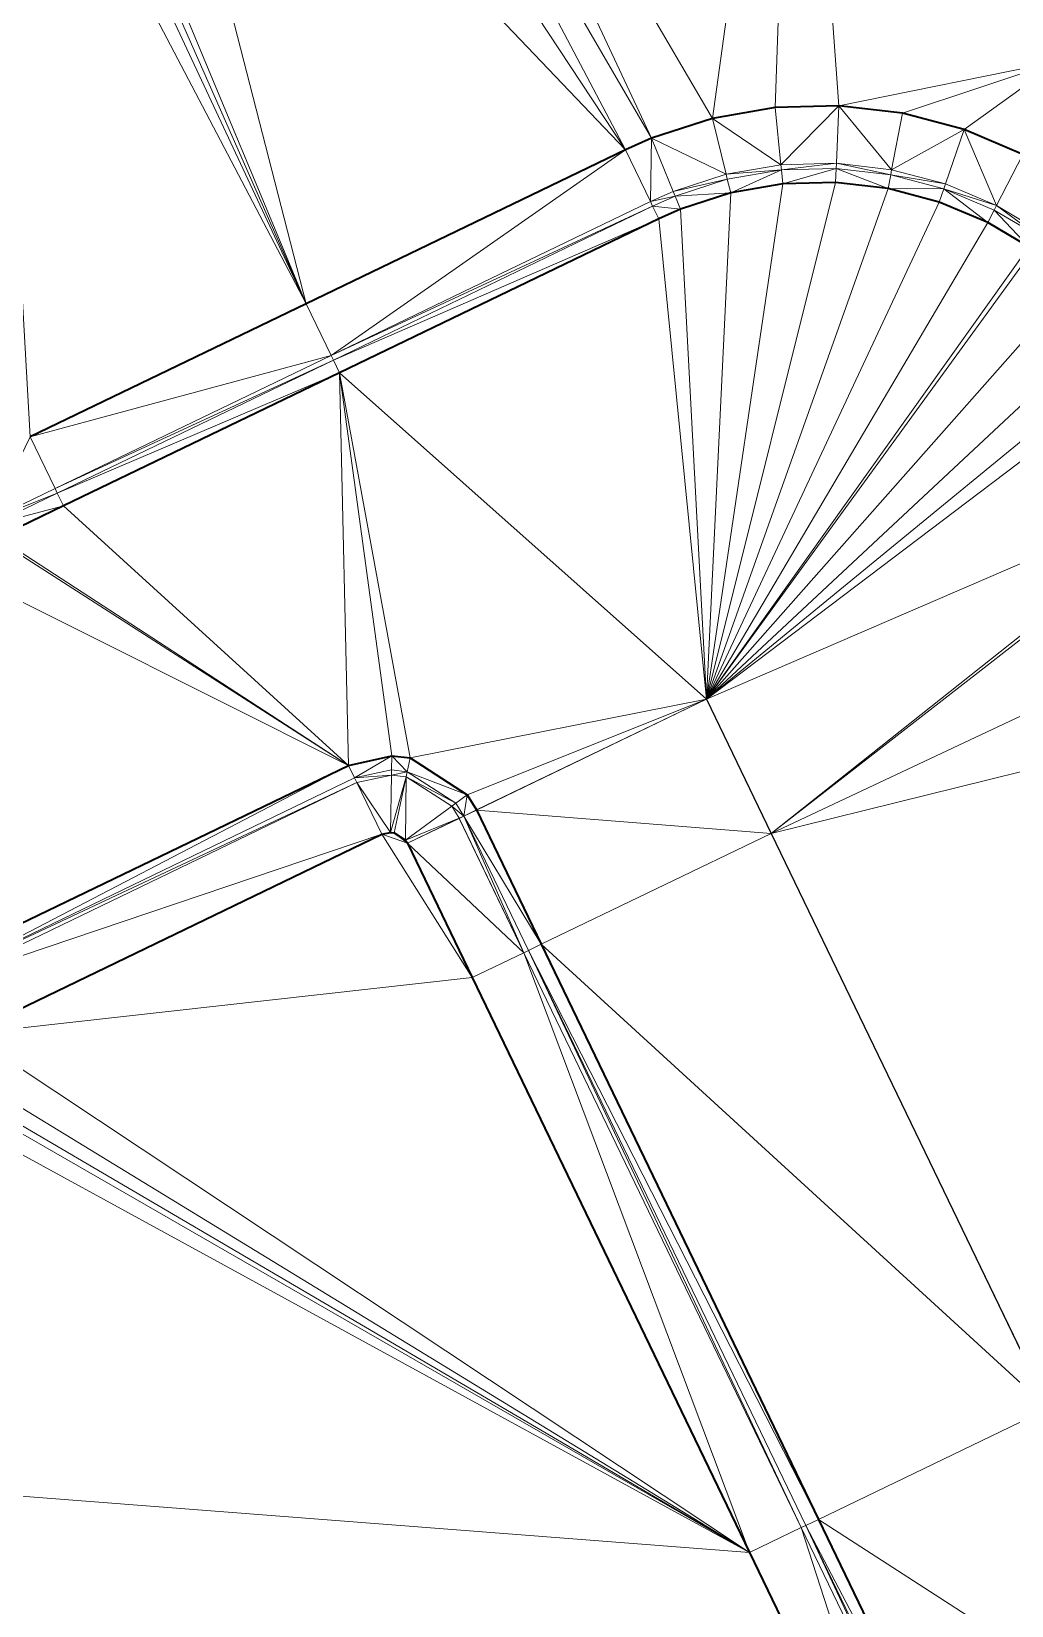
# Model space of a CAD drawing. Header units: metres. Extents: x 246428 to 246884, y 7418966 to 7419490.
# Drawn here: x 246605.38 to 246613.05, y 7419373.82 to 7419386.15 of the extents above; entities that cross this region are included whole.
import ezdxf

# ---------------------------------------------------------------- set-up
doc = ezdxf.new("R2010")
doc.units = ezdxf.units.M
doc.linetypes.add('blank name', pattern=[0])
doc.linetypes.add('HIDDEN', pattern=[9.525, 6.35, -3.175])
doc.layers.add('_12D_UNMAPPED', color=7, linetype='Continuous')
doc.layers.add('BATTER', color=250, linetype='HIDDEN', lineweight=25)
for name, color, linetype, lineweight, true_color in [('KERB_BACK', 7, 'Continuous', 35, 0x5fd2ff), ('KERB_LINE', 7, 'Continuous', 18, 0xb9b9b9), ('KERB_LIP', 7, 'Continuous', 35, 0x5fd2ff), ('KERB_TOP', 7, 'Continuous', 18, 0xb9b9b9)]:
    doc.layers.add(name, color=color, linetype=linetype, lineweight=lineweight, true_color=true_color)

msp = doc.modelspace()

# ---------------------------------------------------------------- linework, layer by layer
at = {"layer": '_12D_UNMAPPED', "color": 3, "linetype": 'blank name', "lineweight": 0}
for points in [[(246610.232, 7419385.313, 33.297), (246607.556, 7419389.914, 33.209), (246607.968, 7419390.148, 33.232)], [(246611.362, 7419390.195, 33.388), (246610.708, 7419385.467, 33.314), (246607.968, 7419390.148, 33.232)], [(246610.708, 7419385.467, 33.314), (246610.232, 7419385.313, 33.297), (246607.968, 7419390.148, 33.232)], [(246611.362, 7419390.195, 33.388), (246611.2, 7419385.552, 33.332), (246610.708, 7419385.467, 33.314)], [(246611.362, 7419390.195, 33.388), (246611.699, 7419385.566, 33.349), (246611.2, 7419385.552, 33.332)], [(246611.699, 7419385.566, 33.349), (246611.362, 7419390.195, 33.388), (246613.425, 7419385.917, 33.411)], [(246611.362, 7419390.195, 33.388), (246611.699, 7419385.566, 33.349), (246611.699, 7419385.566, 33.349)], [(246611.362, 7419390.195, 33.388), (246617.974, 7419388.11, 33.563), (246613.425, 7419385.917, 33.411)], [(246610.027, 7419385.222, 33.289), (246607.082, 7419389.685, 33.182), (246607.556, 7419389.914, 33.209)], [(246610.232, 7419385.313, 33.297), (246610.027, 7419385.222, 33.289), (246607.556, 7419389.914, 33.209)], [(246610.027, 7419385.222, 33.289), (246606.182, 7419389.251, 33.132), (246607.082, 7419389.685, 33.182)], [(246607.527, 7419384.016, 33.191), (246605.486, 7419388.916, 33.094), (246606.182, 7419389.251, 33.132)], [(246610.027, 7419385.222, 33.289), (246607.527, 7419384.016, 33.191), (246606.182, 7419389.251, 33.132)], [(246607.527, 7419384.016, 33.191), (246605.386, 7419388.867, 33.091), (246605.486, 7419388.916, 33.094)], [(246607.527, 7419384.016, 33.191), (246605.037, 7419388.761, 33.081), (246605.279, 7419388.822, 33.088)], [(246607.527, 7419384.016, 33.191), (246605.279, 7419388.822, 33.088), (246605.386, 7419388.867, 33.091)], [(246607.527, 7419384.016, 33.191), (246605.366, 7419382.973, 33.107), (246605.037, 7419388.761, 33.081)], [(246612.196, 7419385.508, 33.367), (246611.699, 7419385.566, 33.349), (246613.425, 7419385.917, 33.411)], [(246612.679, 7419385.381, 33.385), (246612.196, 7419385.508, 33.367), (246613.425, 7419385.917, 33.411)], [(246612.679, 7419385.381, 33.385), (246613.425, 7419385.917, 33.411), (246613.425, 7419385.916, 33.411)], [(246612.679, 7419385.381, 33.385), (246613.425, 7419385.916, 33.411), (246613.425, 7419385.916, 33.411)], [(246612.679, 7419385.381, 33.385), (246613.425, 7419385.916, 33.411), (246613.139, 7419385.186, 33.402)], [(246610.232, 7419385.313, 33.297), (246610.708, 7419385.467, 33.314), (246610.816, 7419385.03, 33.328)], [(246610.708, 7419385.467, 33.314), (246611.2, 7419385.552, 33.332), (246611.245, 7419385.104, 33.346)], [(246610.708, 7419385.467, 33.314), (246611.245, 7419385.104, 33.346), (246610.816, 7419385.03, 33.328)], [(246611.2, 7419385.552, 33.332), (246611.699, 7419385.566, 33.349), (246611.245, 7419385.104, 33.346)], [(246611.699, 7419385.566, 33.349), (246611.68, 7419385.116, 33.363), (246611.245, 7419385.104, 33.346)], [(246611.699, 7419385.566, 33.349), (246611.699, 7419385.566, 33.349), (246611.68, 7419385.116, 33.363)], [(246611.699, 7419385.566, 33.349), (246611.68, 7419385.116, 33.363), (246611.68, 7419385.116, 33.363)], [(246611.699, 7419385.566, 33.349), (246612.112, 7419385.066, 33.371), (246611.68, 7419385.116, 33.363)], [(246611.699, 7419385.566, 33.349), (246612.196, 7419385.508, 33.367), (246612.112, 7419385.066, 33.371)], [(246612.196, 7419385.508, 33.367), (246612.679, 7419385.381, 33.385), (246612.112, 7419385.066, 33.371)], [(246612.679, 7419385.381, 33.385), (246612.533, 7419384.955, 33.379), (246612.112, 7419385.066, 33.371)], [(246612.679, 7419385.381, 33.385), (246612.934, 7419384.786, 33.387), (246612.533, 7419384.955, 33.379)], [(246612.934, 7419384.786, 33.387), (246612.679, 7419385.381, 33.385), (246613.139, 7419385.186, 33.402)], [(246607.527, 7419384.016, 33.191), (246610.027, 7419385.222, 33.289), (246607.723, 7419383.611, 33.205)], [(246610.027, 7419385.222, 33.289), (246610.223, 7419384.816, 33.303), (246607.723, 7419383.611, 33.205)], [(246610.027, 7419385.222, 33.289), (246610.232, 7419385.313, 33.297), (246610.223, 7419384.816, 33.303)], [(246610.232, 7419385.313, 33.297), (246610.402, 7419384.895, 33.311), (246610.223, 7419384.816, 33.303)], [(246610.232, 7419385.313, 33.297), (246610.816, 7419385.03, 33.328), (246610.402, 7419384.895, 33.311)], [(246610.816, 7419385.03, 33.328), (246611.245, 7419385.104, 33.346), (246611.249, 7419385.064, 33.496)], [(246611.245, 7419385.104, 33.346), (246611.68, 7419385.116, 33.363), (246611.249, 7419385.064, 33.496)], [(246611.68, 7419385.116, 33.363), (246611.678, 7419385.076, 33.513), (246611.249, 7419385.064, 33.496)], [(246611.68, 7419385.116, 33.363), (246611.678, 7419385.076, 33.513), (246611.678, 7419385.076, 33.513)], [(246611.68, 7419385.116, 33.363), (246612.105, 7419385.027, 33.521), (246611.678, 7419385.076, 33.513)], [(246611.68, 7419385.116, 33.363), (246611.68, 7419385.116, 33.363), (246611.678, 7419385.076, 33.513)], [(246611.68, 7419385.116, 33.363), (246612.112, 7419385.066, 33.371), (246612.105, 7419385.027, 33.521)], [(246612.934, 7419384.786, 33.387), (246613.139, 7419385.186, 33.402), (246613.271, 7419384.585, 33.394)], [(246610.402, 7419384.895, 33.311), (246610.816, 7419385.03, 33.328), (246610.825, 7419384.991, 33.478)], [(246610.402, 7419384.895, 33.311), (246610.825, 7419384.991, 33.478), (246610.417, 7419384.858, 33.461)], [(246610.417, 7419384.858, 33.461), (246610.825, 7419384.991, 33.478), (246610.852, 7419384.884, 33.478)], [(246611.673, 7419384.966, 33.513), (246611.673, 7419384.966, 33.513), (246610.661, 7419380.92, 33.663)], [(246611.26, 7419384.955, 33.496), (246611.673, 7419384.966, 33.513), (246610.661, 7419380.92, 33.663)], [(246611.673, 7419384.966, 33.513), (246612.085, 7419384.919, 33.521), (246610.661, 7419380.92, 33.663)], [(246610.816, 7419385.03, 33.328), (246611.249, 7419385.064, 33.496), (246610.825, 7419384.991, 33.478)], [(246610.825, 7419384.991, 33.478), (246611.249, 7419385.064, 33.496), (246610.852, 7419384.884, 33.478)], [(246611.249, 7419385.064, 33.496), (246611.26, 7419384.955, 33.496), (246610.852, 7419384.884, 33.478)], [(246611.249, 7419385.064, 33.496), (246611.678, 7419385.076, 33.513), (246611.26, 7419384.955, 33.496)], [(246611.678, 7419385.076, 33.513), (246611.673, 7419384.966, 33.513), (246611.26, 7419384.955, 33.496)], [(246611.678, 7419385.076, 33.513), (246611.678, 7419385.076, 33.513), (246611.673, 7419384.966, 33.513)], [(246611.678, 7419385.076, 33.513), (246612.085, 7419384.919, 33.521), (246611.673, 7419384.966, 33.513)], [(246611.678, 7419385.076, 33.513), (246611.673, 7419384.966, 33.513), (246611.673, 7419384.966, 33.513)], [(246611.678, 7419385.076, 33.513), (246612.105, 7419385.027, 33.521), (246612.085, 7419384.919, 33.521)], [(246612.105, 7419385.027, 33.521), (246612.52, 7419384.917, 33.529), (246612.085, 7419384.919, 33.521)], [(246612.112, 7419385.066, 33.371), (246612.533, 7419384.955, 33.379), (246612.105, 7419385.027, 33.521)], [(246612.533, 7419384.955, 33.379), (246612.52, 7419384.917, 33.529), (246612.105, 7419385.027, 33.521)], [(246610.223, 7419384.816, 33.303), (246610.402, 7419384.895, 33.311), (246610.417, 7419384.858, 33.461)], [(246610.223, 7419384.816, 33.303), (246610.417, 7419384.858, 33.461), (246610.24, 7419384.78, 33.453)], [(246610.24, 7419384.78, 33.453), (246610.417, 7419384.858, 33.461), (246610.458, 7419384.756, 33.461)], [(246610.417, 7419384.858, 33.461), (246610.852, 7419384.884, 33.478), (246610.458, 7419384.756, 33.461)], [(246610.458, 7419384.756, 33.461), (246610.852, 7419384.884, 33.478), (246610.661, 7419380.92, 33.663)], [(246610.852, 7419384.884, 33.478), (246611.26, 7419384.955, 33.496), (246610.661, 7419380.92, 33.663)], [(246612.085, 7419384.919, 33.521), (246612.485, 7419384.813, 33.529), (246610.661, 7419380.92, 33.663)], [(246612.52, 7419384.917, 33.529), (246612.485, 7419384.813, 33.529), (246612.085, 7419384.919, 33.521)], [(246612.52, 7419384.917, 33.529), (246612.866, 7419384.652, 33.537), (246612.485, 7419384.813, 33.529)], [(246612.533, 7419384.955, 33.379), (246612.934, 7419384.786, 33.387), (246612.52, 7419384.917, 33.529)], [(246612.934, 7419384.786, 33.387), (246612.916, 7419384.75, 33.537), (246612.52, 7419384.917, 33.529)], [(246612.52, 7419384.917, 33.529), (246612.916, 7419384.75, 33.537), (246612.866, 7419384.652, 33.537)], [(246607.723, 7419383.611, 33.205), (246610.223, 7419384.816, 33.303), (246610.24, 7419384.78, 33.453)], [(246607.723, 7419383.611, 33.205), (246610.24, 7419384.78, 33.453), (246607.74, 7419383.575, 33.355)], [(246607.74, 7419383.575, 33.355), (246610.24, 7419384.78, 33.453), (246610.288, 7419384.681, 33.453)], [(246610.24, 7419384.78, 33.453), (246610.458, 7419384.756, 33.461), (246610.288, 7419384.681, 33.453)], [(246610.288, 7419384.681, 33.453), (246610.458, 7419384.756, 33.461), (246610.661, 7419380.92, 33.663)], [(246612.485, 7419384.813, 33.529), (246612.866, 7419384.652, 33.537), (246610.661, 7419380.92, 33.663)], [(246612.866, 7419384.652, 33.537), (246612.916, 7419384.75, 33.537), (246613.186, 7419384.462, 33.544)], [(246612.916, 7419384.75, 33.537), (246612.934, 7419384.786, 33.387), (246613.248, 7419384.552, 33.544)], [(246612.916, 7419384.75, 33.537), (246613.248, 7419384.552, 33.544), (246613.186, 7419384.462, 33.544)], [(246612.934, 7419384.786, 33.387), (246613.271, 7419384.585, 33.394), (246613.248, 7419384.552, 33.544)], [(246607.74, 7419383.575, 33.355), (246610.288, 7419384.681, 33.453), (246607.788, 7419383.475, 33.355)], [(246607.788, 7419383.475, 33.355), (246610.288, 7419384.681, 33.453), (246610.661, 7419380.92, 33.663)], [(246610.661, 7419380.92, 33.663), (246612.866, 7419384.652, 33.537), (246613.186, 7419384.462, 33.544)], [(246613.22, 7419384.438, 33.543), (246610.661, 7419380.92, 33.663), (246613.186, 7419384.462, 33.544)], [(246613.541, 7419384.176, 33.549), (246610.661, 7419380.92, 33.663), (246613.22, 7419384.438, 33.543)], [(246613.22, 7419384.438, 33.543), (246610.661, 7419380.92, 33.663), (246613.22, 7419384.438, 33.543)], [(246613.82, 7419383.87, 33.554), (246610.661, 7419380.92, 33.663), (246613.541, 7419384.176, 33.549)], [(246605.366, 7419382.973, 33.107), (246607.527, 7419384.016, 33.191), (246607.723, 7419383.611, 33.205)], [(246613.984, 7419383.642, 33.558), (246610.661, 7419380.92, 33.663), (246613.82, 7419383.87, 33.554)], [(246605.366, 7419382.973, 33.107), (246607.723, 7419383.611, 33.205), (246605.561, 7419382.568, 33.121)], [(246605.561, 7419382.568, 33.121), (246607.723, 7419383.611, 33.205), (246607.74, 7419383.575, 33.355)], [(246614.075, 7419383.502, 33.559), (246610.661, 7419380.92, 33.663), (246613.984, 7419383.642, 33.558)], [(246605.561, 7419382.568, 33.121), (246607.74, 7419383.575, 33.355), (246605.578, 7419382.532, 33.271)], [(246605.578, 7419382.532, 33.271), (246607.74, 7419383.575, 33.355), (246607.788, 7419383.475, 33.355)], [(246614.679, 7419382.654, 33.57), (246610.661, 7419380.92, 33.663), (246614.075, 7419383.502, 33.559)], [(246610.661, 7419380.92, 33.663), (246610.661, 7419380.92, 33.663), (246614.075, 7419383.502, 33.559)], [(246605.578, 7419382.532, 33.271), (246607.788, 7419383.475, 33.355), (246605.626, 7419382.433, 33.271)], [(246605.626, 7419382.433, 33.271), (246607.788, 7419383.475, 33.355), (246607.859, 7419380.401, 33.357)], [(246608.341, 7419380.459, 33.36), (246607.788, 7419383.475, 33.355), (246610.661, 7419380.92, 33.663)], [(246607.859, 7419380.401, 33.357), (246607.788, 7419383.475, 33.355), (246608.197, 7419380.475, 33.359)], [(246608.197, 7419380.475, 33.359), (246607.788, 7419383.475, 33.355), (246608.341, 7419380.459, 33.36)], [(246605.366, 7419382.973, 33.107), (246605.561, 7419382.568, 33.121), (246605.046, 7419382.32, 33.107)], [(246611.169, 7419379.868, 33.68), (246610.661, 7419380.92, 33.663), (246614.679, 7419382.654, 33.57)], [(246614.706, 7419382.619, 33.57), (246611.169, 7419379.868, 33.68), (246614.679, 7419382.654, 33.57)], [(246605.046, 7419382.32, 33.107), (246605.561, 7419382.568, 33.121), (246605.578, 7419382.532, 33.271)], [(246605.046, 7419382.32, 33.107), (246605.578, 7419382.532, 33.271), (246605.063, 7419382.284, 33.257)], [(246605.063, 7419382.284, 33.257), (246605.578, 7419382.532, 33.271), (246605.626, 7419382.433, 33.271)], [(246615.351, 7419381.836, 33.58), (246611.169, 7419379.868, 33.68), (246614.706, 7419382.619, 33.57)], [(246605.063, 7419382.284, 33.257), (246605.626, 7419382.433, 33.271), (246605.111, 7419382.185, 33.257)], [(246605.111, 7419382.185, 33.257), (246605.626, 7419382.433, 33.271), (246607.859, 7419380.401, 33.357)], [(246604.731, 7419381.965, 33.245), (246605.09, 7419382.174, 33.256), (246607.859, 7419380.401, 33.357)], [(246605.09, 7419382.174, 33.256), (246605.111, 7419382.185, 33.257), (246607.859, 7419380.401, 33.357)], [(246604.619, 7419378.839, 33.27), (246604.731, 7419381.965, 33.245), (246607.859, 7419380.401, 33.357)], [(246616.065, 7419381.079, 33.591), (246611.169, 7419379.868, 33.68), (246615.351, 7419381.836, 33.58)], [(246611.169, 7419379.868, 33.68), (246616.065, 7419381.079, 33.591), (246613.341, 7419375.365, 33.754)], [(246608.788, 7419380.171, 33.362), (246608.341, 7419380.459, 33.36), (246610.661, 7419380.92, 33.663)], [(246608.86, 7419380.052, 33.363), (246608.788, 7419380.171, 33.362), (246610.661, 7419380.92, 33.663)], [(246608.86, 7419380.051, 33.363), (246608.86, 7419380.052, 33.363), (246610.661, 7419380.92, 33.663)], [(246608.86, 7419380.051, 33.363), (246608.86, 7419380.051, 33.363), (246610.661, 7419380.92, 33.663)], [(246608.86, 7419380.051, 33.363), (246610.661, 7419380.92, 33.663), (246610.661, 7419380.92, 33.663)], [(246608.86, 7419380.051, 33.363), (246610.661, 7419380.92, 33.663), (246611.169, 7419379.868, 33.68)], [(246607.906, 7419380.302, 33.357), (246607.859, 7419380.401, 33.357), (246608.197, 7419380.475, 33.359)], [(246608.195, 7419380.365, 33.359), (246607.906, 7419380.302, 33.357), (246608.197, 7419380.475, 33.359)], [(246608.318, 7419380.351, 33.36), (246608.195, 7419380.365, 33.359), (246608.197, 7419380.475, 33.359)], [(246608.318, 7419380.351, 33.36), (246608.197, 7419380.475, 33.359), (246608.341, 7419380.459, 33.36)], [(246608.318, 7419380.351, 33.36), (246608.341, 7419380.459, 33.36), (246608.788, 7419380.171, 33.362)], [(246604.667, 7419378.74, 33.27), (246604.619, 7419378.839, 33.27), (246607.859, 7419380.401, 33.357)], [(246607.906, 7419380.302, 33.357), (246604.667, 7419378.74, 33.27), (246607.859, 7419380.401, 33.357)], [(246607.924, 7419380.266, 33.207), (246604.667, 7419378.74, 33.27), (246607.906, 7419380.302, 33.357)], [(246608.194, 7419380.325, 33.209), (246607.906, 7419380.302, 33.357), (246608.195, 7419380.365, 33.359)], [(246608.194, 7419380.325, 33.209), (246607.924, 7419380.266, 33.207), (246607.906, 7419380.302, 33.357)], [(246608.187, 7419379.875, 33.195), (246607.924, 7419380.266, 33.207), (246608.194, 7419380.325, 33.209)], [(246608.187, 7419379.875, 33.195), (246608.194, 7419380.325, 33.209), (246608.309, 7419380.312, 33.21)], [(246608.216, 7419379.872, 33.196), (246608.187, 7419379.875, 33.195), (246608.309, 7419380.312, 33.21)], [(246608.194, 7419380.325, 33.209), (246608.195, 7419380.365, 33.359), (246608.318, 7419380.351, 33.36)], [(246608.309, 7419380.312, 33.21), (246608.194, 7419380.325, 33.209), (246608.318, 7419380.351, 33.36)], [(246608.305, 7419379.815, 33.198), (246608.216, 7419379.872, 33.196), (246608.309, 7419380.312, 33.21)], [(246608.305, 7419379.815, 33.198), (246608.309, 7419380.312, 33.21), (246608.667, 7419380.082, 33.212)], [(246608.309, 7419380.312, 33.21), (246608.318, 7419380.351, 33.36), (246608.699, 7419380.106, 33.362)], [(246608.667, 7419380.082, 33.212), (246608.309, 7419380.312, 33.21), (246608.699, 7419380.106, 33.362)], [(246608.699, 7419380.106, 33.362), (246608.318, 7419380.351, 33.36), (246608.788, 7419380.171, 33.362)], [(246607.924, 7419380.266, 33.207), (246604.684, 7419378.703, 33.12), (246604.667, 7419378.74, 33.27)], [(246608.119, 7419379.861, 33.193), (246604.684, 7419378.703, 33.12), (246607.924, 7419380.266, 33.207)], [(246608.187, 7419379.875, 33.195), (246608.119, 7419379.861, 33.193), (246607.924, 7419380.266, 33.207)], [(246608.761, 7419380.004, 33.363), (246608.699, 7419380.106, 33.362), (246608.788, 7419380.171, 33.362)], [(246608.761, 7419380.004, 33.363), (246608.788, 7419380.171, 33.362), (246608.86, 7419380.052, 33.363)], [(246608.305, 7419379.815, 33.198), (246608.667, 7419380.082, 33.212), (246608.725, 7419379.987, 33.213)], [(246608.667, 7419380.082, 33.212), (246608.699, 7419380.106, 33.362), (246608.761, 7419380.004, 33.363)], [(246608.725, 7419379.987, 33.213), (246608.667, 7419380.082, 33.212), (246608.761, 7419380.004, 33.363)], [(246608.761, 7419380.004, 33.363), (246608.86, 7419380.052, 33.363), (246608.86, 7419380.051, 33.363)], [(246608.761, 7419380.003, 33.363), (246608.86, 7419380.051, 33.363), (246609.367, 7419379, 33.38)], [(246608.761, 7419380.003, 33.363), (246608.761, 7419380.004, 33.363), (246608.86, 7419380.051, 33.363)], [(246608.761, 7419380.004, 33.363), (246608.761, 7419380.004, 33.363), (246608.86, 7419380.051, 33.363)], [(246608.761, 7419380.003, 33.363), (246608.86, 7419380.051, 33.363), (246608.86, 7419380.051, 33.363)], [(246609.367, 7419379, 33.38), (246608.86, 7419380.051, 33.363), (246611.169, 7419379.868, 33.68)], [(246608.32, 7419379.791, 33.199), (246608.305, 7419379.815, 33.198), (246608.725, 7419379.987, 33.213)], [(246608.32, 7419379.791, 33.199), (246608.725, 7419379.987, 33.213), (246608.725, 7419379.986, 33.213)], [(246608.32, 7419379.791, 33.199), (246608.725, 7419379.986, 33.213), (246609.232, 7419378.934, 33.23)], [(246608.32, 7419379.791, 33.199), (246608.32, 7419379.791, 33.199), (246608.725, 7419379.986, 33.213)], [(246608.32, 7419379.791, 33.199), (246608.32, 7419379.791, 33.199), (246608.725, 7419379.986, 33.213)], [(246608.32, 7419379.791, 33.199), (246608.725, 7419379.986, 33.213), (246608.725, 7419379.986, 33.213)], [(246608.725, 7419379.986, 33.213), (246608.725, 7419379.986, 33.213), (246608.761, 7419380.004, 33.363)], [(246608.725, 7419379.986, 33.213), (246608.725, 7419379.987, 33.213), (246608.761, 7419380.004, 33.363)], [(246608.725, 7419379.987, 33.213), (246608.761, 7419380.004, 33.363), (246608.761, 7419380.004, 33.363)], [(246608.725, 7419379.986, 33.213), (246608.761, 7419380.004, 33.363), (246608.761, 7419380.003, 33.363)], [(246609.232, 7419378.934, 33.23), (246608.725, 7419379.986, 33.213), (246608.761, 7419380.003, 33.363)], [(246609.232, 7419378.934, 33.23), (246608.761, 7419380.003, 33.363), (246609.268, 7419378.952, 33.38)], [(246609.268, 7419378.952, 33.38), (246608.761, 7419380.003, 33.363), (246609.367, 7419379, 33.38)], [(246608.119, 7419379.861, 33.193), (246604.88, 7419378.298, 33.106), (246604.684, 7419378.703, 33.12)], [(246604.88, 7419378.298, 33.106), (246608.119, 7419379.861, 33.193), (246608.827, 7419378.739, 33.216)], [(246608.119, 7419379.861, 33.193), (246608.187, 7419379.875, 33.195), (246608.216, 7419379.872, 33.196)], [(246608.119, 7419379.861, 33.193), (246608.216, 7419379.872, 33.196), (246608.32, 7419379.791, 33.199)], [(246608.119, 7419379.861, 33.193), (246608.32, 7419379.791, 33.199), (246608.32, 7419379.791, 33.199)], [(246608.119, 7419379.861, 33.193), (246608.32, 7419379.791, 33.199), (246608.827, 7419378.739, 33.216)], [(246608.216, 7419379.872, 33.196), (246608.305, 7419379.815, 33.198), (246608.32, 7419379.791, 33.199)], [(246608.305, 7419379.815, 33.198), (246608.32, 7419379.791, 33.199), (246608.32, 7419379.791, 33.199)], [(246608.827, 7419378.739, 33.216), (246608.32, 7419379.791, 33.199), (246609.232, 7419378.934, 33.23)], [(246609.367, 7419379, 33.38), (246611.169, 7419379.868, 33.68), (246613.341, 7419375.365, 33.754)], [(246610.999, 7419374.235, 33.29), (246608.827, 7419378.739, 33.216), (246609.232, 7419378.934, 33.23)], [(246611.404, 7419374.431, 33.304), (246609.232, 7419378.934, 33.23), (246609.268, 7419378.952, 33.38)], [(246611.404, 7419374.431, 33.304), (246610.999, 7419374.235, 33.29), (246609.232, 7419378.934, 33.23)], [(246611.539, 7419374.496, 33.454), (246609.268, 7419378.952, 33.38), (246609.367, 7419379, 33.38)], [(246611.539, 7419374.496, 33.454), (246611.44, 7419374.448, 33.454), (246609.268, 7419378.952, 33.38)], [(246611.44, 7419374.448, 33.454), (246611.404, 7419374.431, 33.304), (246609.268, 7419378.952, 33.38)], [(246611.539, 7419374.496, 33.454), (246609.367, 7419379, 33.38), (246613.341, 7419375.365, 33.754)], [(246610.999, 7419374.235, 33.29), (246604.88, 7419378.298, 33.106), (246608.827, 7419378.739, 33.216)], [(246610.999, 7419374.235, 33.29), (246604.582, 7419378.155, 33.098), (246604.88, 7419378.298, 33.106)], [(246610.999, 7419374.235, 33.29), (246604.048, 7419378.036, 33.083), (246604.34, 7419378.068, 33.091)], [(246610.999, 7419374.235, 33.29), (246604.34, 7419378.068, 33.091), (246604.425, 7419378.092, 33.093)], [(246610.999, 7419374.235, 33.29), (246604.425, 7419378.092, 33.093), (246604.582, 7419378.155, 33.098)], [(246610.999, 7419374.235, 33.29), (246597.462, 7419375.284, 32.903), (246604.048, 7419378.036, 33.083)], [(246614.765, 7419372.412, 33.803), (246611.539, 7419374.496, 33.454), (246613.341, 7419375.365, 33.754)], [(246612.423, 7419371.282, 33.339), (246597.336, 7419375.171, 32.9), (246597.462, 7419375.284, 32.903)], [(246610.999, 7419374.235, 33.29), (246612.423, 7419371.282, 33.339), (246597.462, 7419375.284, 32.903)], [(246612.423, 7419371.282, 33.339), (246605.329, 7419358.773, 33.172), (246597.336, 7419375.171, 32.9)], [(246611.44, 7419374.448, 33.454), (246611.539, 7419374.496, 33.454), (246612.963, 7419371.543, 33.503)], [(246612.963, 7419371.543, 33.503), (246611.539, 7419374.496, 33.454), (246614.765, 7419372.412, 33.803)], [(246612.423, 7419371.282, 33.339), (246610.999, 7419374.235, 33.29), (246611.404, 7419374.431, 33.304)], [(246612.828, 7419371.478, 33.353), (246611.404, 7419374.431, 33.304), (246611.44, 7419374.448, 33.454)], [(246612.423, 7419371.282, 33.339), (246611.404, 7419374.431, 33.304), (246612.828, 7419371.478, 33.353)], [(246612.864, 7419371.495, 33.503), (246611.44, 7419374.448, 33.454), (246612.963, 7419371.543, 33.503)], [(246612.828, 7419371.478, 33.353), (246611.44, 7419374.448, 33.454), (246612.864, 7419371.495, 33.503)]]:
    msp.add_3dface(points, dxfattribs=at)
at = {"layer": 'BATTER'}
msp.add_polyline3d([(246610.661, 7419380.92, 33.663), (246610.661, 7419380.92, 33.663), (246611.169, 7419379.868, 33.68), (246613.341, 7419375.365, 33.754), (246614.765, 7419372.412, 33.803)], dxfattribs=at)
at = {"layer": 'KERB_BACK'}
for points in [[(246613.186, 7419384.462, 33.544), (246612.866, 7419384.652, 33.537), (246612.485, 7419384.813, 33.529), (246612.085, 7419384.919, 33.521), (246611.673, 7419384.966, 33.513), (246611.673, 7419384.966, 33.513), (246611.26, 7419384.955, 33.496), (246610.852, 7419384.884, 33.478), (246610.458, 7419384.756, 33.461), (246610.288, 7419384.681, 33.453), (246607.788, 7419383.475, 33.355), (246605.626, 7419382.433, 33.271), (246605.111, 7419382.185, 33.257)], [(246604.619, 7419378.839, 33.27), (246607.859, 7419380.401, 33.357), (246608.197, 7419380.475, 33.359), (246608.341, 7419380.459, 33.36), (246608.788, 7419380.171, 33.362), (246608.86, 7419380.052, 33.363), (246608.86, 7419380.051, 33.363), (246608.86, 7419380.051, 33.363), (246609.367, 7419379, 33.38), (246611.539, 7419374.496, 33.454), (246612.963, 7419371.543, 33.503)]]:
    msp.add_polyline3d(points, dxfattribs=at)
at = {"layer": 'KERB_LINE'}
for points in [[(246613.271, 7419384.585, 33.394), (246612.934, 7419384.786, 33.387), (246612.533, 7419384.955, 33.379), (246612.112, 7419385.066, 33.371), (246611.68, 7419385.116, 33.363), (246611.68, 7419385.116, 33.363), (246611.245, 7419385.104, 33.346), (246610.816, 7419385.03, 33.328), (246610.402, 7419384.895, 33.311), (246610.223, 7419384.816, 33.303), (246607.723, 7419383.611, 33.205), (246605.561, 7419382.568, 33.121), (246605.046, 7419382.32, 33.107)], [(246604.684, 7419378.703, 33.12), (246607.924, 7419380.266, 33.207), (246608.194, 7419380.325, 33.209), (246608.309, 7419380.312, 33.21), (246608.667, 7419380.082, 33.212), (246608.725, 7419379.987, 33.213), (246608.725, 7419379.986, 33.213), (246608.725, 7419379.986, 33.213), (246609.232, 7419378.934, 33.23), (246611.404, 7419374.431, 33.304), (246612.828, 7419371.478, 33.353)]]:
    msp.add_polyline3d(points, dxfattribs=at)
at = {"layer": 'KERB_LIP'}
for points in [[(246613.139, 7419385.186, 33.402), (246612.679, 7419385.381, 33.385), (246612.196, 7419385.508, 33.367), (246611.699, 7419385.566, 33.349), (246611.699, 7419385.566, 33.349), (246611.2, 7419385.552, 33.332), (246610.708, 7419385.467, 33.314), (246610.232, 7419385.313, 33.297), (246610.027, 7419385.222, 33.289), (246607.527, 7419384.016, 33.191), (246605.366, 7419382.973, 33.107)], [(246604.88, 7419378.298, 33.106), (246608.119, 7419379.861, 33.193), (246608.187, 7419379.875, 33.195), (246608.216, 7419379.872, 33.196), (246608.305, 7419379.815, 33.198), (246608.32, 7419379.791, 33.199), (246608.32, 7419379.791, 33.199), (246608.32, 7419379.791, 33.199), (246608.827, 7419378.739, 33.216), (246610.999, 7419374.235, 33.29), (246612.423, 7419371.282, 33.339)]]:
    msp.add_polyline3d(points, dxfattribs=at)
at = {"layer": 'KERB_TOP'}
for points in [[(246613.248, 7419384.552, 33.544), (246612.916, 7419384.75, 33.537), (246612.52, 7419384.917, 33.529), (246612.105, 7419385.027, 33.521), (246611.678, 7419385.076, 33.513), (246611.678, 7419385.076, 33.513), (246611.249, 7419385.064, 33.496), (246610.825, 7419384.991, 33.478), (246610.417, 7419384.858, 33.461), (246610.24, 7419384.78, 33.453), (246607.74, 7419383.575, 33.355), (246605.578, 7419382.532, 33.271), (246605.063, 7419382.284, 33.257)], [(246604.667, 7419378.74, 33.27), (246607.906, 7419380.302, 33.357), (246608.195, 7419380.365, 33.359), (246608.318, 7419380.351, 33.36), (246608.699, 7419380.106, 33.362), (246608.761, 7419380.004, 33.363), (246608.761, 7419380.004, 33.363), (246608.761, 7419380.003, 33.363), (246609.268, 7419378.952, 33.38), (246611.44, 7419374.448, 33.454), (246612.864, 7419371.495, 33.503)]]:
    msp.add_polyline3d(points, dxfattribs=at)

doc.saveas('drawing.dxf')
